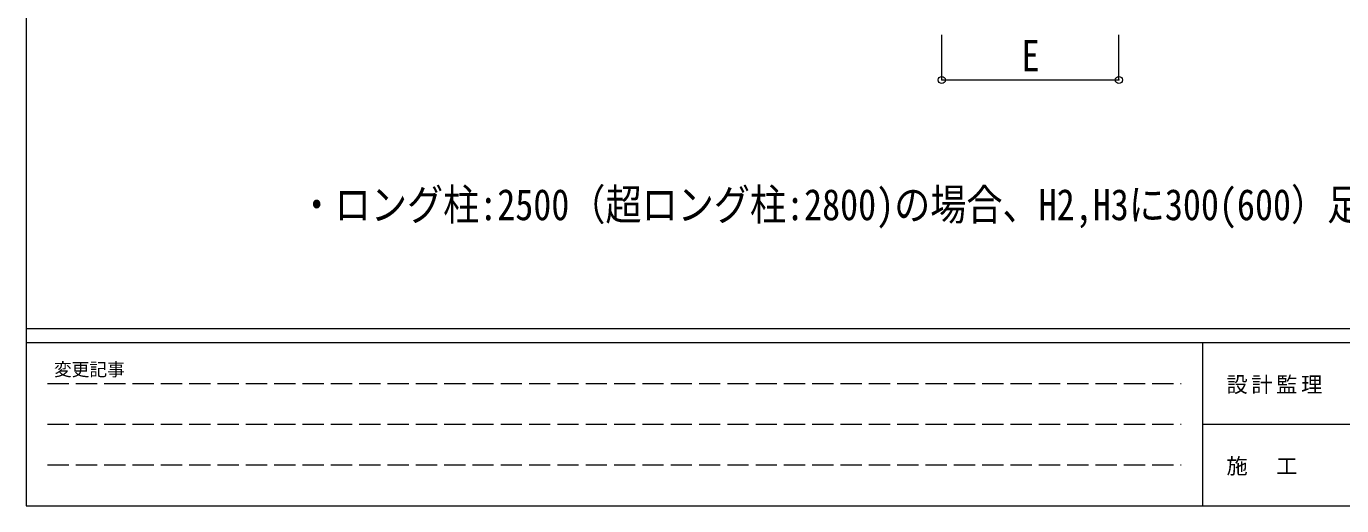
# Model space of a CAD drawing. Units: millimetres, scale not verified. Extents: x -31298 to 11243, y -7760 to 7760.
# Drawn here: x -11243 to -3812, y -7760 to -5055 of the extents above; entities that cross this region are included whole.
import ezdxf
from ezdxf.enums import TextEntityAlignment as Align

# ---------------------------------------------------------------- set-up
doc = ezdxf.new("R2010")
doc.units = ezdxf.units.MM
doc.header["$LTSCALE"] = 40
doc.header["$PDMODE"] = 32
doc.header["$PDSIZE"] = 40
doc.linetypes.add('DASHED3', pattern=[4, 3, -1])
doc.layers.add('0-6_OTH_LINE', color=6, linetype='Continuous', lineweight=9)
doc.layers.add('F-0_240', color=7, linetype='Continuous', lineweight=9)
doc.layers.add('0-7_SHAPE', color=7, linetype='Continuous')
doc.styles.add('ＭＳ ゴシック', font='')
doc.styles.get('ＭＳ ゴシック').set_extended_font_data('MS Gothic')

msp = doc.modelspace()

# ---------------------------------------------------------------- linework, layer by layer
at = {"layer": '0-6_OTH_LINE'}
for p, q in [((-6071.29, -5357.47), (-6071.29, -5101.93)), ((-5071.29, -5357.47), (-5071.29, -5101.93)), ((-6071.29, -5357.47), (-5071.29, -5357.47))]:
    msp.add_line(p, q, dxfattribs=at)
for p in [(-6071.29, -5357.47), (-5071.29, -5357.47)]:
    msp.add_point(p, dxfattribs=at)
at = {"layer": 'F-0_240', "color": 5}
for p, q in [((-11242.74, 7760), (-11242.74, -7760)), ((-11242.74, -6760), (10677.26, -6760)), ((-11242.74, -6840), (7121.58, -6840)), ((-4598.42, -6840), (-4598.42, -7760)), ((-4598.42, -7300), (3601.58, -7300)), ((-11242.74, -7760), (10677.26, -7760))]:
    msp.add_line(p, q, dxfattribs=at)
at = {"layer": 'F-0_240', "color": 4, "linetype": 'DASHED3'}
for p, q in [((-11122.75, -7070), (-4718.42, -7070)), ((-11122.75, -7300), (-4718.42, -7300)), ((-11122.75, -7530), (-4718.42, -7530))]:
    msp.add_line(p, q, dxfattribs=at)

# ---------------------------------------------------------------- texts
at = {"layer": '0-6_OTH_LINE', "color": 7, "style": 'ＭＳ ゴシック', "width": 0.85}
msp.add_text('E', height=176, dxfattribs=at).set_placement((-5621.29, -5360.74), align=Align.BOTTOM_LEFT)
at = {"layer": '0-7_SHAPE', "style": 'ＭＳ ゴシック', "width": 0.85}
msp.add_text('・ロング柱:2500（超ロング柱:2800)の場合、H2,H3に300(600）足した寸法にしてください。', height=176, dxfattribs=at).set_placement((-9704.44, -6201.65), align=Align.BOTTOM_LEFT)
at = {"layer": 'F-0_240', "style": 'ＭＳ ゴシック'}
msp.add_text('変更記事', height=73.31, dxfattribs=at).set_placement((-11086.44, -7050), align=Align.BOTTOM_LEFT)
at = {"layer": 'F-0_240', "char_height": 87.98, "attachment_point": 7, "style": 'ＭＳ ゴシック'}
for s, insert in [('\\T1.17;設計監理', (-4463.32, -7130)), ('\\T1.17;施\u3000工', (-4463.32, -7590))]:
    msp.add_mtext(s, dxfattribs=dict(at, insert=insert))

doc.saveas('drawing.dxf')
